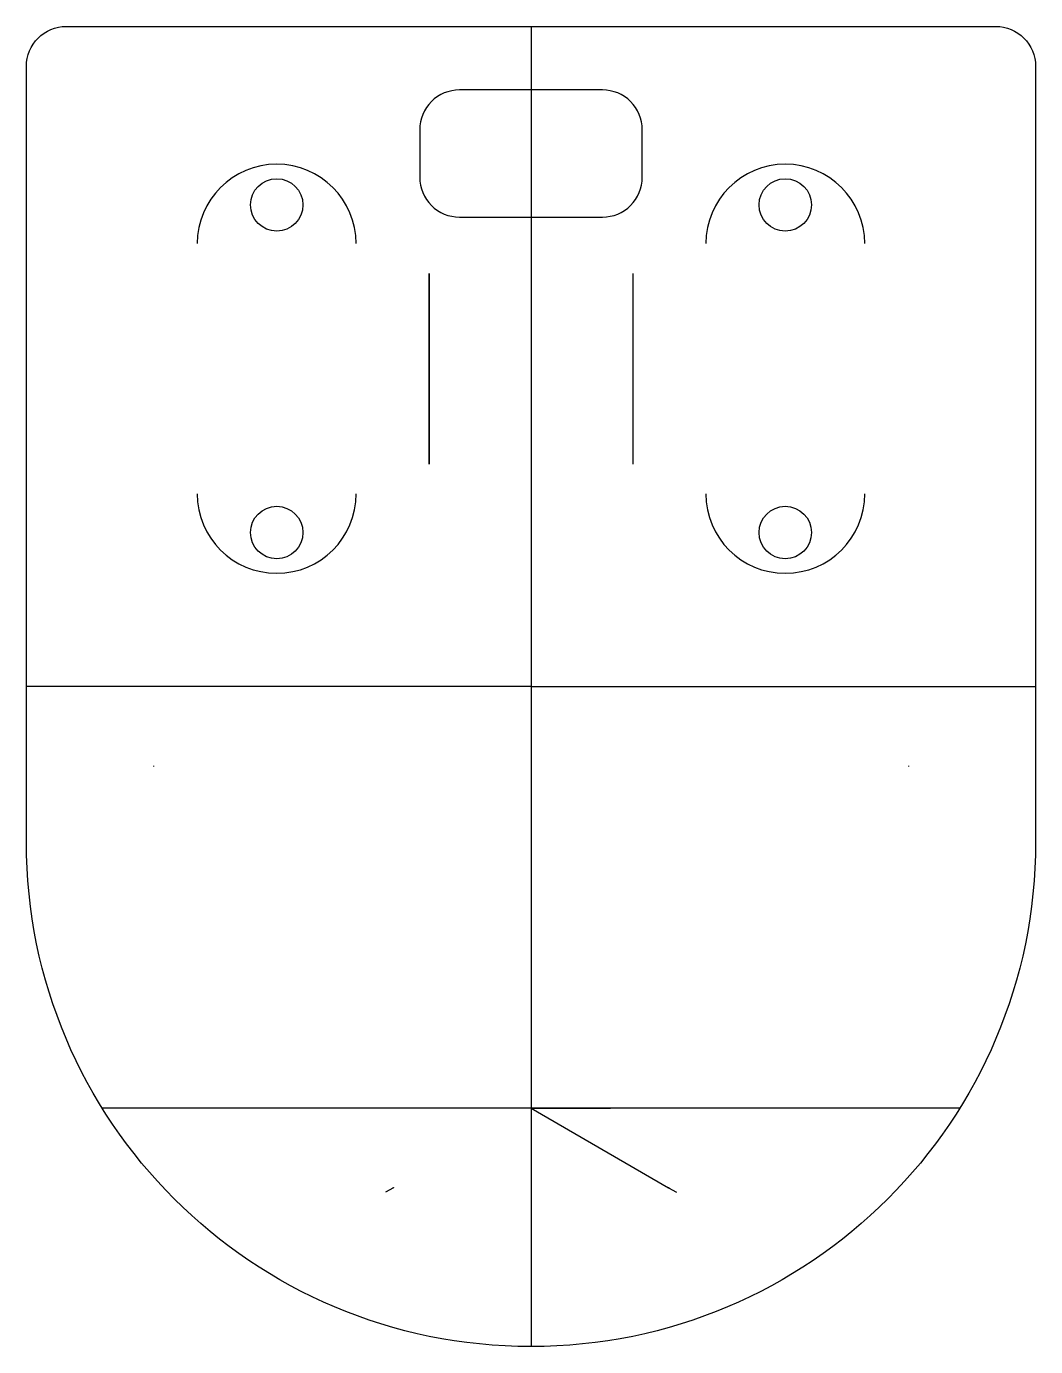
# Model space of a CAD drawing. Header units: millimetres. Extents: x -31.8 to 31.8, y -83.1 to 0.
import ezdxf

# ---------------------------------------------------------------- set-up
doc = ezdxf.new("R2010")
doc.units = ezdxf.units.MM
doc.layers.get('0').update_dxf_attribs({"linetype": 'CONTINUOUS'})

msp = doc.modelspace()

# ---------------------------------------------------------------- linework, layer by layer
for p, q in [((0, 0), (0, -83.093)), ((-6.4, -15.546), (-6.4, -27.546)), ((-6.4, -27.546), (-6.4, -15.546)), ((6.4, -15.546), (6.4, -27.546)), ((0, -41.546), (-31.75, -41.546)), ((0, -41.546), (31.75, -41.546)), ((-23.75, -46.546), (-23.75, -46.575)), ((23.75, -46.546), (23.75, -46.575)), ((26.972, -68.093), (-26.972, -68.093)), ((0, -68.093), (8.66, -73.093)), ((0, -68.093), (5, -68.093)), ((-8.66, -73.093), (-9.16, -73.381)), ((8.66, -73.093), (9.16, -73.381))]:
    msp.add_line(p, q)
for points in [[(-31.75, -2.5, -0.414214), (-29.25, 0), (29.25, 0, -0.414214), (31.75, -2.5), (31.75, -51.343, -1), (-31.75, -51.343)], [(-7, -6.5), (-7, -9.5, 0.414214), (-4.5, -12), (4.5, -12, 0.414214), (7, -9.5), (7, -6.5, 0.414214), (4.5, -4), (-4.5, -4, 0.414214)]]:
    msp.add_lwpolyline(points, format="xyb", close=True)
for centre, radius in [((-16, -11.236), 1.65), ((16, -11.236), 1.65), ((-16, -31.856), 1.65), ((16, -31.856), 1.65), ((-23.75, -46.546), 0.0035), ((23.75, -46.546), 0.0035), ((-8.66, -73.093), 0.005), ((8.66, -73.093), 0.005)]:
    msp.add_circle(centre, radius)
for centre, start, end in [((-16, -13.673), 0, 180), ((16, -13.673), 0, 180), ((-16, -29.42), -180, 0), ((16, -29.42), 180, 360)]:
    msp.add_arc(centre, 5, start, end)

doc.saveas('drawing.dxf')
